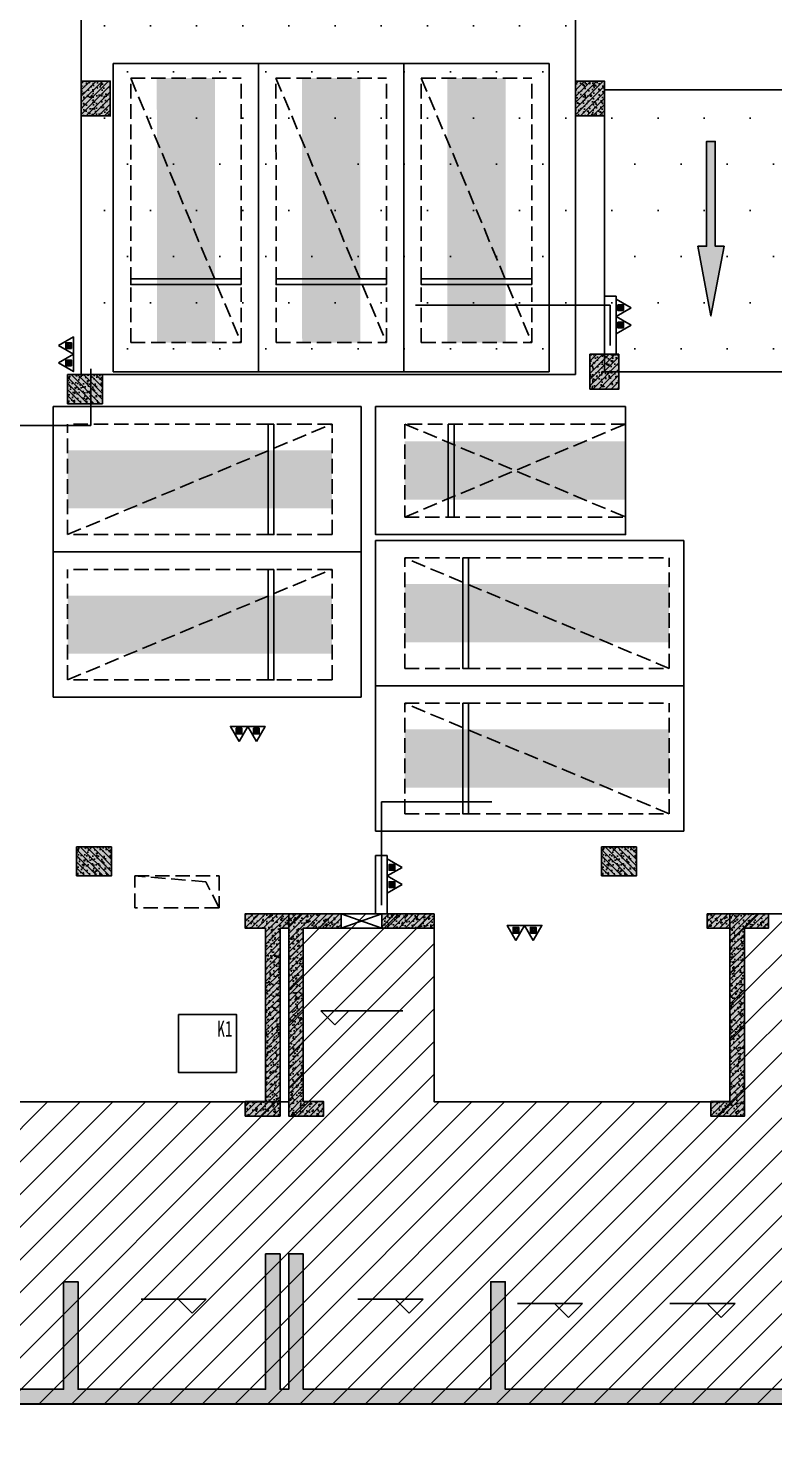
# Model space of a CAD drawing. Extents: x -1338203 to 1886333, y -783476 to 1038610.
# Drawn here: x 601548 to 614366, y 235343 to 259803 of the extents above; entities that cross this region are included whole.
import ezdxf

# ---------------------------------------------------------------- set-up
doc = ezdxf.new("R2010")
doc.units = 0
doc.header["$LTSCALE"] = 1000
doc.header["$MEASUREMENT"] = 0
doc.linetypes.add('A-001-平面B2$0$__DASH', pattern=[0.35, 0.25, -0.1])
doc.linetypes.add('DASH', pattern=[0.35, 0.25, -0.1])
for name, color, linetype in [('$0$0A-O-HOLE', 52, 'Continuous'), ('0A-P-PKNG-LINE', 9, 'Continuous'), ('A-001-平面参照B1$0$0A-ELEV-PATT', 8, 'Continuous'), ('A-001-平面参照B1$0$AUDIT_D_220531184525-2', 40, 'Continuous'), ('A-001-车位参照B1$0$A-001-车位参照B1$0$0A-P-PKNG-CAR(A)', 43, 'Continuous'), ('A-001-车位参照B1$0$A-001-车位参照B1$0$0A-P-PKNG-CAR(B)', 21, 'Continuous'), ('A-16-平面B1改$0$A-16-平面B1$0$0A-A-SYMB-ELEV', 150, 'Continuous'), ('p-a-mini', 150, 'Continuous'), ('p-a-regular', 5, 'Continuous'), ('S-16-柱墙B1_1$0$0S-CW-HATCH', 251, 'Continuous'), ('S-16-柱墙B1_1$0$0S-CW-HATCH-UP', 251, 'Continuous'), ('S-16-柱墙B1_1$0$0S-CW-LINE', 72, 'Continuous'), ('S-16-柱墙B1_1$0$0S-S-HOLE', 55, 'Continuous'), ('S001地下一墙柱$0$S001地下一墙柱$0$0S-CC-LINE', 52, 'Continuous'), ('S001地下一墙柱$0$S001地下一墙柱$0$0S-CW-HATCH', 251, 'Continuous'), ('S001地下一墙柱$0$S001地下一墙柱$0$0S-CW-HATCH-UP', 251, 'Continuous'), ('可见线', 7, 'Continuous'), ('地面指向箭头', 7, 'Continuous'), ('负一层消火栓$0$0P-ACC-FH', 7, 'Continuous'), ('负一层消火栓$0$0P-DIM-FH', 3, 'Continuous'), ('负一层消火栓$0$0P-EQUIP-FH', 7, 'Continuous')]:
    doc.layers.add(name, color=color, linetype=linetype)
doc.styles.add('仿宋_GB2312', font='simfang.ttf', dxfattribs={"width": 0.7, "height": 4})
pattern_1 = [(0, (-766365.4, -306889.1), (396.875, 793.75), [0, -793.75])]
pattern_2 = [(45, (0, 0), (-53.03301, 53.03301), []), (50, (0, 0), (215.17805, -18.82564), [22.5, -247.5]), (355, (0, 0), (-41.6254, 225.6576), [18, -198]), (100.4514, (17.93, -1.57), (173.5528, 206.8319), [19.1221, -210.3426]), (46.1842, (0, 60), (320.1723, -49.6557), [33.75, -371.25]), (96.6356, (26.68, 55.86), (280.3988, 292.2354), [28.683, -315.514]), (351.1842, (0, 60), (280.3986, 292.2356), [27, -297]), (21, (30, 45), (179.0721, -120.7857), [22.5, -247.5]), (326, (30, 45), (72.9946, 217.545), [18, -198]), (71.4514, (44.92, 34.93), (252.0668, 96.75915), [19.1221, -210.3426]), (37.5, (0, 0), (3.64796, 99.86816), [0, -195.6, 0, -201, 0, -198.75]), (7.5, (0, 0), (78.92086, 118.32351), [0, -114.6, 0, -191.1, 0, -75.75]), (327.5, (-66.9, 0), (160.14673, -6.76646), [0, -75, 0, -234, 0, -310.5]), (317.5, (-96.9, 0), (174.95585, 30.0315), [0, -97.5, 0, -155.4, 0, -220.5])]

# ---------------------------------------------------------------- blocks, each defined once
blk = doc.blocks.new('A-001-平面参照B1')
at = {"layer": 'A-001-平面参照B1$0$0A-ELEV-PATT'}
h = blk.add_hatch(dxfattribs=at)
h.set_pattern_fill('DOTS', color=256, scale=500)
h.set_pattern_definition(pattern_1)
h.paths.add_polyline_path([(-155409, -53040), (-163909, -53040), (-163909, -36887), (-155409, -36887)])
h = blk.add_hatch(dxfattribs=at)
h.set_pattern_fill('DOTS', color=256, scale=500)
h.set_pattern_definition(pattern_1)
h.paths.add_polyline_path([(-154909, -48140), (-148909, -48140), (-148909, -52990), (-154909, -52990)])
at = {"layer": 'A-001-平面参照B1$0$AUDIT_D_220531184525-2', "ltscale": 0.002}
for points in [[(-155409, -53040), (-163909, -53040), (-163909, -36887), (-155409, -36887)], [(-154909, -48140), (-148909, -48140), (-148909, -52990), (-154909, -52990)]]:
    blk.add_lwpolyline(points, close=True, dxfattribs=at)
blk = doc.blocks.new('A$C2C814229')
at = {"layer": '$0$0A-O-HOLE', "linetype": 'DASH'}
blk.add_lwpolyline([(-162989, -61663), (-161539, -61663), (-161539, -62213), (-162989, -62213)], close=True, dxfattribs=at)
blk.add_lwpolyline([(-161539, -62213), (-161764, -61764), (-162989, -61663)], dxfattribs=at)
blk = doc.blocks.new('S-16-柱墙B1_1')
at = {"layer": 'S-16-柱墙B1_1$0$0S-CW-HATCH'}
h = blk.add_hatch(color=256, dxfattribs=at)
h.dxf.hatch_style = 1
h.paths.add_polyline_path([(-4260, -3160), (-4510, -3160), (-4510, -4990), (-4840, -4990), (-4840, -5240), (-4260, -5240)], flags=17)
h.paths.add_polyline_path([(-12100, -8240), (-11850, -8240), (-11850, -9040), (-12100, -9040), (-12100, -10190), (-1390, -10190), (-1390, -10990), (4990, -10990), (4990, -10190), (26560, -10190), (26560, -10990), (32940, -10990), (32940, -10190), (43650, -10190), (43650, -1760), (36450, -1760), (35810, -1760), (35810, -5240), (36390, -5240), (36390, -4990), (36060, -4990), (36060, -2010), (36450, -2010), (43400, -2010), (43400, -4990), (43050, -4990), (43050, -5240), (43400, -5240), (43400, -9940), (40175, -9940), (40175, -8090), (39925, -8090), (39925, -9940), (32940, -9940), (32940, -6460), (32690, -6460), (32690, -10740), (26810, -10740), (26810, -6460), (26560, -6460), (26560, -9940), (19575, -9940), (19575, -8090), (19325, -8090), (19325, -9940), (16100, -9940), (16100, -7610), (15850, -7610), (15850, -9940), (15700, -9940), (15700, -7610), (15450, -7610), (15450, -9940), (12225, -9940), (12225, -8090), (11975, -8090), (11975, -9940), (4990, -9940), (4990, -6460), (4740, -6460), (4740, -10740), (-1140, -10740), (-1140, -6460), (-1390, -6460), (-1390, -9940), (-8375, -9940), (-8375, -8090), (-8625, -8090), (-8625, -9940), (-11850, -9940), (-11850, -5240), (-11500, -5240), (-11500, -4990), (-11850, -4990), (-11850, -3560), (-12100, -3560)])
h.paths.add_polyline_path([(-10500, -1760), (-10500, -2010), (-4510, -2010), (-4510, -2360), (-4260, -2360), (-4260, -1760)], flags=17)
h.paths.add_polyline_path([(-11300, -2010), (-11300, -1760), (-12100, -1760), (-12100, -2560), (-11850, -2560), (-11850, -2010)], flags=17)
h = blk.add_hatch(color=256, dxfattribs=at)
h.dxf.hatch_style = 1
h.paths.add_polyline_path([(17450, -1760), (17450, -2010), (16750, -2010), (16750, -1760), (15100, -1760), (15100, -2010), (15450, -2010), (15450, -4990), (15100, -4990), (15100, -5240), (15700, -5240), (15700, -2010), (15850, -2010), (15850, -5240), (16450, -5240), (16450, -4990), (16100, -4990), (16100, -2010), (18350, -2010), (18350, -1760)])
h = blk.add_hatch(color=256, dxfattribs=at)
h.dxf.hatch_style = 1
h.paths.add_polyline_path([(23050, -1760), (23690, -1760), (24100, -1760), (24100, -2010), (23690, -2010), (23690, -5240), (23110, -5240), (23110, -4990), (23440, -4990), (23440, -2010), (23050, -2010)])
at = {"layer": 'S-16-柱墙B1_1$0$0S-CW-HATCH-UP'}
h = blk.add_hatch(dxfattribs=at)
h.set_pattern_fill('钢筋混凝土', color=256, scale=30)
h.set_pattern_definition(pattern_2)
h.paths.add_polyline_path([(-4260, -3160), (-4510, -3160), (-4510, -4990), (-4840, -4990), (-4840, -5240), (-4260, -5240)], flags=17)
h.paths.add_polyline_path([(-12100, -8240), (-11850, -8240), (-11850, -9040), (-12100, -9040), (-12100, -10190), (-1390, -10190), (-1390, -10990), (4990, -10990), (4990, -10190), (26560, -10190), (26560, -10990), (32940, -10990), (32940, -10190), (43650, -10190), (43650, -1760), (36450, -1760), (35810, -1760), (35810, -5240), (36390, -5240), (36390, -4990), (36060, -4990), (36060, -2010), (36450, -2010), (43400, -2010), (43400, -4990), (43050, -4990), (43050, -5240), (43400, -5240), (43400, -9940), (40175, -9940), (40175, -8090), (39925, -8090), (39925, -9940), (32940, -9940), (32940, -6460), (32690, -6460), (32690, -10740), (26810, -10740), (26810, -6460), (26560, -6460), (26560, -9940), (19575, -9940), (19575, -8090), (19325, -8090), (19325, -9940), (16100, -9940), (16100, -7610), (15850, -7610), (15850, -9940), (15700, -9940), (15700, -7610), (15450, -7610), (15450, -9940), (12225, -9940), (12225, -8090), (11975, -8090), (11975, -9940), (4990, -9940), (4990, -6460), (4740, -6460), (4740, -10740), (-1140, -10740), (-1140, -6460), (-1390, -6460), (-1390, -9940), (-8375, -9940), (-8375, -8090), (-8625, -8090), (-8625, -9940), (-11850, -9940), (-11850, -5240), (-11500, -5240), (-11500, -4990), (-11850, -4990), (-11850, -3560), (-12100, -3560)])
h.paths.add_polyline_path([(-11300, -2010), (-11300, -1760), (-12100, -1760), (-12100, -2560), (-11850, -2560), (-11850, -2010)], flags=17)
h.paths.add_polyline_path([(-10500, -1760), (-10500, -2010), (-4510, -2010), (-4510, -2360), (-4260, -2360), (-4260, -1760)], flags=17)
h = blk.add_hatch(dxfattribs=at)
h.set_pattern_fill('钢筋混凝土', color=256, scale=30)
h.set_pattern_definition(pattern_2)
h.paths.add_polyline_path([(17450, -1760), (17450, -2010), (16750, -2010), (16750, -1760), (15100, -1760), (15100, -2010), (15450, -2010), (15450, -4990), (15100, -4990), (15100, -5240), (15700, -5240), (15700, -2010), (15850, -2010), (15850, -5240), (16450, -5240), (16450, -4990), (16100, -4990), (16100, -2010), (18350, -2010), (18350, -1760)])
h = blk.add_hatch(dxfattribs=at)
h.set_pattern_fill('钢筋混凝土', color=256, scale=30)
h.set_pattern_definition(pattern_2)
h.paths.add_polyline_path([(23050, -1760), (23690, -1760), (24100, -1760), (24100, -2010), (23690, -2010), (23690, -5240), (23110, -5240), (23110, -4990), (23440, -4990), (23440, -2010), (23050, -2010)])
at = {"layer": 'S-16-柱墙B1_1$0$0S-CW-LINE', "flags": 128}
for points in [[(26560, -9940), (19575, -9940), (19575, -8090), (19325, -8090), (19325, -9940), (16100, -9940), (16100, -7610), (15850, -7610), (15850, -9940), (15700, -9940), (15700, -7610), (15450, -7610), (15450, -9940), (12225, -9940), (12225, -8090), (11975, -8090), (11975, -9940), (4990, -9940)], [(4990, -10190), (26560, -10190)]]:
    blk.add_lwpolyline(points, dxfattribs=at)
at = {"layer": 'S-16-柱墙B1_1$0$0S-CW-LINE'}
for points in [[(18350, -1760), (18350, -2010), (16100, -2010), (16100, -4990), (16450, -4990), (16450, -5240), (15850, -5240), (15850, -2010), (15700, -2010), (15700, -5240), (15100, -5240), (15100, -4990), (15450, -4990), (15450, -2010), (15100, -2010), (15100, -1760)], [(23050, -1760), (23690, -1760), (24100, -1760), (24100, -2010), (23690, -2010), (23690, -5240), (23110, -5240), (23110, -4990), (23440, -4990), (23440, -2010), (23050, -2010)]]:
    blk.add_lwpolyline(points, close=True, dxfattribs=at)
at = {"layer": 'S-16-柱墙B1_1$0$0S-S-HOLE', "elevation": 100}
blk.add_lwpolyline([(16750, -1760), (17450, -1760), (17450, -2010), (16750, -2010)], close=True, dxfattribs=at)
at = {"layer": 'S-16-柱墙B1_1$0$0S-S-HOLE', "elevation": 100, "flags": 128}
for points in [[(16750, -1760), (17450, -2010)], [(17450, -1760), (16750, -2010)]]:
    blk.add_lwpolyline(points, dxfattribs=at)
blk = doc.blocks.new('S001地下一墙柱')
at = {"layer": 'S001地下一墙柱$0$S001地下一墙柱$0$0S-CW-HATCH'}
h = blk.add_hatch(color=256, dxfattribs=at)
h.dxf.hatch_style = 1
h.paths.add_polyline_path([(-163909, -48590), (-163409, -48590), (-163409, -47990), (-163909, -47990)])
h = blk.add_hatch(color=256, dxfattribs=at)
h.dxf.hatch_style = 1
h.paths.add_polyline_path([(-154909, -48590), (-155409, -48590), (-155409, -47990), (-154909, -47990)])
h = blk.add_hatch(color=256, dxfattribs=at)
h.dxf.hatch_style = 1
h.paths.add_polyline_path([(-154659, -52690), (-155159, -52690), (-155159, -53290), (-154659, -53290)])
h = blk.add_hatch(color=256, dxfattribs=at)
h.dxf.hatch_style = 1
h.paths.add_polyline_path([(-164145, -53540), (-164145, -53040), (-163545, -53040), (-163545, -53540)])
h = blk.add_hatch(color=256, dxfattribs=at)
h.dxf.hatch_style = 1
h.paths.add_polyline_path([(-163989, -61663), (-163989, -61163), (-163389, -61163), (-163389, -61663)])
h = blk.add_hatch(color=256, dxfattribs=at)
h.dxf.hatch_style = 1
h.paths.add_polyline_path([(-154959, -61663), (-154959, -61163), (-154359, -61163), (-154359, -61663)])
at = {"layer": 'S001地下一墙柱$0$S001地下一墙柱$0$0S-CW-HATCH-UP'}
h = blk.add_hatch(dxfattribs=at)
h.set_pattern_fill('钢筋混凝土', color=256, scale=30, angle=-180)
h.set_pattern_definition([(225, (-196219.53, -57541.825), (53.03301, -53.03301), []), (230, (-196219.53, -57541.83), (-215.1781, 18.8256), [22.5, -247.5]), (175, (-196219.53, -57541.83), (41.6254, -225.6576), [18, -198]), (280.4514, (-196237.46, -57540.26), (-173.5528, -206.8319), [19.122, -210.3426]), (226.1842, (-196219.53, -57601.83), (-320.1723, 49.6557), [33.75, -371.25]), (276.6356, (-196246.2, -57597.7), (-280.3988, -292.2354), [28.683, -315.514]), (171.1842, (-196219.53, -57601.83), (-280.3986, -292.2356), [27, -297]), (201, (-196249.53, -57586.83), (-179.0721, 120.7857), [22.5, -247.5]), (146, (-196249.53, -57586.83), (-72.9946, -217.545), [18, -198]), (251.4514, (-196264.45, -57576.76), (-252.0668, -96.7591), [19.122, -210.3426]), (217.5, (-196219.53, -57541.825), (-3.64796, -99.86816), [0, -195.6, 0, -201, 0, -198.75]), (187.5, (-196219.53, -57541.83), (-78.92086, -118.3235), [0, -114.6, 0, -191.1, 0, -75.75]), (147.5, (-196152.63, -57541.825), (-160.14673, 6.76646), [0, -75, 0, -234, 0, -310.5]), (137.5, (-196122.63, -57541.83), (-174.95585, -30.0315), [0, -97.5, 0, -155.4, 0, -220.5])])
h.paths.add_polyline_path([(-163909, -48590), (-163409, -48590), (-163409, -47990), (-163909, -47990)])
h = blk.add_hatch(dxfattribs=at)
h.set_pattern_fill('钢筋混凝土', color=256, scale=30, angle=-180)
h.set_pattern_definition([(225, (-198319.385, -57541.825), (53.03301, -53.03301), []), (230, (-198319.38, -57541.83), (-215.17805, 18.82564), [22.5, -247.5]), (175, (-198319.38, -57541.83), (41.6254, -225.6576), [18, -198]), (280.4514, (-198337.32, -57540.26), (-173.5528, -206.8319), [19.1221, -210.3426]), (226.1842, (-198319.38, -57601.83), (-320.1723, 49.6557), [33.75, -371.25]), (276.6356, (-198346.07, -57597.7), (-280.3988, -292.2354), [28.683, -315.514]), (171.1842, (-198319.4, -57601.83), (-280.3986, -292.2356), [27, -297]), (201, (-198349.38, -57586.83), (-179.0721, 120.7857), [22.5, -247.5]), (146, (-198349.38, -57586.83), (-72.9946, -217.545), [18, -198]), (251.4514, (-198364.3, -57576.76), (-252.0668, -96.75915), [19.1221, -210.3426]), (217.5, (-198319.385, -57541.825), (-3.64796, -99.86816), [0, -195.6, 0, -201, 0, -198.75]), (187.5, (-198319.38, -57541.83), (-78.92086, -118.32351), [0, -114.6, 0, -191.1, 0, -75.75]), (147.5, (-198252.485, -57541.825), (-160.14673, 6.76646), [0, -75, 0, -234, 0, -310.5]), (137.5, (-198222.48, -57541.83), (-174.95585, -30.0315), [0, -97.5, 0, -155.4, 0, -220.5])])
h.paths.add_polyline_path([(-154909, -48590), (-155409, -48590), (-155409, -47990), (-154909, -47990)])
h = blk.add_hatch(dxfattribs=at)
h.set_pattern_fill('钢筋混凝土', color=256, scale=30)
h.set_pattern_definition([(45, (-122348.065, -60088.1), (-53.033, 53.03302), []), (50, (-122348.07, -60088.1), (215.17805, -18.8257), [22.5, -247.5]), (355, (-122348.07, -60088.1), (-41.6254, 225.6576), [18, -198]), (100.4514, (-122330.13, -60089.67), (173.5529, 206.8318), [19.122, -210.3426]), (46.1842, (-122348.07, -60028.1), (320.1723, -49.6558), [33.75, -371.25]), (96.6356, (-122321.38, -60032.24), (280.399, 292.2353), [28.683, -315.514]), (351.1842, (-122348.07, -60028.1), (280.3986, 292.2355), [27, -297]), (21, (-122318.07, -60043.1), (179.0721, -120.7857), [22.5, -247.5]), (326, (-122318.07, -60043.1), (72.9946, 217.545), [18, -198]), (71.4514, (-122303.14, -60053.17), (252.0668, 96.7591), [19.122, -210.3426]), (37.5, (-122348.065, -60088.1), (3.64798, 99.86816), [0, -195.6, 0, -201, 0, -198.75]), (7.5, (-122348.07, -60088.1), (78.9209, 118.3235), [0, -114.6, 0, -191.1, 0, -75.75]), (327.5, (-122414.965, -60088.1), (160.14673, -6.7665), [0, -75, 0, -234, 0, -310.5]), (317.5, (-122444.97, -60088.1), (174.95586, 30.03146), [0, -97.5, 0, -155.4, 0, -220.5])])
h.paths.add_polyline_path([(-154659, -52690), (-155159, -52690), (-155159, -53290), (-154659, -53290)])
h = blk.add_hatch(dxfattribs=at)
h.set_pattern_fill('钢筋混凝土', color=256, scale=30, angle=-90)
h.set_pattern_definition([(315, (-177543.06, -85850.89), (53.03301, 53.03301), []), (320, (-177543.06, -85850.9), (-18.8256, -215.17805), [22.5, -247.5]), (265, (-177543.06, -85850.9), (225.6576, 41.6254), [18, -198]), (10.4514, (-177544.63, -85868.83), (206.8319, -173.5528), [19.122, -210.3426]), (316.1842, (-177483.06, -85850.9), (-49.6557, -320.1723), [33.75, -371.25]), (6.6356, (-177487.2, -85877.57), (292.2354, -280.3988), [28.683, -315.514]), (261.1842, (-177483.06, -85850.9), (292.2356, -280.3986), [27, -297]), (291, (-177498.06, -85880.9), (-120.7857, -179.0721), [22.5, -247.5]), (236, (-177498.06, -85880.9), (217.545, -72.9946), [18, -198]), (341.4514, (-177508.13, -85895.82), (96.7591, -252.0668), [19.122, -210.3426]), (307.5, (-177543.06, -85850.89), (99.86816, -3.64796), [0, -195.6, 0, -201, 0, -198.75]), (277.5, (-177543.06, -85850.89), (118.3235, -78.92086), [0, -114.6, 0, -191.1, 0, -75.75]), (237.5, (-177543.06, -85783.99), (-6.76646, -160.14673), [0, -75, 0, -234, 0, -310.5]), (227.5, (-177543.06, -85754), (30.0315, -174.95585), [0, -97.5, 0, -155.4, 0, -220.5])])
h.paths.add_polyline_path([(-164145, -53540), (-164145, -53040), (-163545, -53040), (-163545, -53540)])
h = blk.add_hatch(dxfattribs=at)
h.set_pattern_fill('钢筋混凝土', color=256, scale=30, angle=-90)
h.set_pattern_definition([(315, (-177386.91, -93974.22), (53.03301, 53.03301), []), (320, (-177386.91, -93974.22), (-18.8256, -215.17805), [22.5, -247.5]), (265, (-177386.9, -93974.22), (225.6576, 41.6254), [18, -198]), (10.4514, (-177388.48, -93992.15), (206.8319, -173.5528), [19.122, -210.3426]), (316.1842, (-177326.9, -93974.22), (-49.6557, -320.1723), [33.75, -371.25]), (6.6356, (-177331.05, -94000.9), (292.2354, -280.3988), [28.683, -315.514]), (261.1842, (-177326.9, -93974.22), (292.2356, -280.3986), [27, -297]), (291, (-177341.91, -94004.22), (-120.7857, -179.0721), [22.5, -247.5]), (236, (-177341.9, -94004.22), (217.545, -72.9946), [18, -198]), (341.4514, (-177351.97, -94019.14), (96.7591, -252.0668), [19.122, -210.3426]), (307.5, (-177386.91, -93974.22), (99.86816, -3.64796), [0, -195.6, 0, -201, 0, -198.75]), (277.5, (-177386.91, -93974.22), (118.3235, -78.92086), [0, -114.6, 0, -191.1, 0, -75.75]), (237.5, (-177386.91, -93907.32), (-6.76646, -160.14673), [0, -75, 0, -234, 0, -310.5]), (227.5, (-177386.91, -93877.32), (30.0315, -174.95585), [0, -97.5, 0, -155.4, 0, -220.5])])
h.paths.add_polyline_path([(-163989, -61663), (-163989, -61163), (-163389, -61163), (-163389, -61663)])
h = blk.add_hatch(dxfattribs=at)
h.set_pattern_fill('钢筋混凝土', color=256, scale=30, angle=-90)
h.set_pattern_definition([(315, (-168356.9, -93974.22), (53.03301, 53.03301), []), (320, (-168356.9, -93974.22), (-18.8256, -215.17805), [22.5, -247.5]), (265, (-168356.9, -93974.22), (225.6576, 41.6254), [18, -198]), (10.4514, (-168358.47, -93992.15), (206.8319, -173.5528), [19.122, -210.3426]), (316.1842, (-168296.9, -93974.22), (-49.6557, -320.1723), [33.75, -371.25]), (6.6356, (-168301.04, -94000.9), (292.2354, -280.3988), [28.683, -315.514]), (261.1842, (-168296.9, -93974.22), (292.2356, -280.3986), [27, -297]), (291, (-168311.9, -94004.22), (-120.7857, -179.0721), [22.5, -247.5]), (236, (-168311.9, -94004.22), (217.545, -72.9946), [18, -198]), (341.4514, (-168321.97, -94019.14), (96.7591, -252.0668), [19.122, -210.3426]), (307.5, (-168356.9, -93974.22), (99.86816, -3.64796), [0, -195.6, 0, -201, 0, -198.75]), (277.5, (-168356.9, -93974.22), (118.3235, -78.92086), [0, -114.6, 0, -191.1, 0, -75.75]), (237.5, (-168356.9, -93907.32), (-6.76646, -160.14673), [0, -75, 0, -234, 0, -310.5]), (227.5, (-168356.9, -93877.32), (30.0315, -174.95585), [0, -97.5, 0, -155.4, 0, -220.5])])
h.paths.add_polyline_path([(-154959, -61663), (-154959, -61163), (-154359, -61163), (-154359, -61663)])
at = {"layer": 'S001地下一墙柱$0$S001地下一墙柱$0$0S-CC-LINE'}
for points in [[(-163909, -48590), (-163409, -48590), (-163409, -47990), (-163909, -47990)], [(-154909, -48590), (-155409, -48590), (-155409, -47990), (-154909, -47990)], [(-154659, -52690), (-155159, -52690), (-155159, -53290), (-154659, -53290)], [(-164145, -53540), (-164145, -53040), (-163545, -53040), (-163545, -53540)], [(-163989, -61663), (-163989, -61163), (-163389, -61163), (-163389, -61663)], [(-154959, -61663), (-154959, -61163), (-154359, -61163), (-154359, -61663)]]:
    blk.add_lwpolyline(points, close=True, dxfattribs=at)
at = {"ltscale": 0.002}
blk.add_blockref('S-16-柱墙B1_1', (-176189, -60553), dxfattribs=at)
blk = doc.blocks.new('负一层消火栓$0$$TwtSys$00000546')
h = blk.add_hatch()
h.set_pattern_fill('ANSI31', color=256, scale=200, style=0)
h.set_pattern_definition([(45, (-38543.802, -6670.83), (-17.67767, 17.67767), [])])
h.paths.add_polyline_path([(-65, 174), (65, 174), (65, 44), (-65, 44)])
for points in [[(0, 344), (-198, 0), (198, 0)], [(-65, 174), (65, 174), (65, 44), (-65, 44)]]:
    blk.add_lwpolyline(points, close=True)
blk = doc.blocks.new('负一层消火栓')
at = {"layer": '负一层消火栓$0$0P-ACC-FH'}
for points in [[(-154709, -51690), (-154909, -51690), (-154909, -52690), (-154709, -52690)], [(-158645, -61314), (-158845, -61314), (-158845, -62313), (-158645, -62313)]]:
    blk.add_lwpolyline(points, close=True, dxfattribs=at)
at = {"layer": '负一层消火栓$0$0P-DIM-FH'}
for p, q in [((-154809, -51844, 800), (-158156, -51844, 800)), ((-154809, -52540, 800), (-154809, -51844, 800)), ((-163745, -52940, 0), (-163745, -53914, 0)), ((-163745, -53914, 0), (-165983, -53914, 0)), ((-158745, -62164), (-158745, -60390)), ((-158745, -60390), (-156847, -60390))]:
    blk.add_line(p, q, dxfattribs=at)
at = {"layer": '负一层消火栓$0$0P-EQUIP-FH'}
for p, xscale, yscale, zscale, rotation in [((-154709, -51891, 800), -0.75, 0.75, 0.75, 270), ((-154709, -52189, 800), -0.75, 0.75, 0.75, 270), ((-164045, -52541, 800), 0.7500000000000011, 0.7500000000000011, 0.7500000000000011, 90), ((-164045, -52839, 800), 0.7500000000000011, 0.7500000000000011, 0.7500000000000011, 90), ((-161193, -59090), -0.75, 0.75, 0.75, 180), ((-160895, -59090), -0.75, 0.75, 0.75, 180), ((-158645, -61515, 800), -0.75, 0.75, 0.75, 270), ((-158645, -61812, 800), -0.75, 0.75, 0.75, 270), ((-156431, -62514), -0.75, 0.75, 0.75, 180), ((-156133, -62514), -0.75, 0.75, 0.75, 180)]:
    blk.add_blockref('负一层消火栓$0$$TwtSys$00000546', p, dxfattribs=dict(at, xscale=xscale, yscale=yscale, zscale=zscale, rotation=rotation))
blk = doc.blocks.new('直行')
at = {"layer": '地面指向箭头'}
blk.add_hatch(color=251, dxfattribs=at).paths.add_polyline_path([(-29241, 4059962), (-29466, 4058762), (-29316, 4058762), (-29316, 4056961), (-29166, 4056961), (-29166, 4058762), (-29016, 4058762)])
at = {"layer": '地面指向箭头', "color": 251}
blk.add_lwpolyline([(-29316, 4058762), (-29316, 4056961), (-29316, 4058762), (-29316, 4058762), (-29466, 4058762), (-29241, 4059962), (-29016, 4058762), (-29166, 4058762), (-29166, 4056961), (-29316, 4056961), (-29316, 4056961)], dxfattribs=at)
blk = doc.blocks.new('A$C9cb663f1')
at = {"layer": '地面指向箭头', "color": 251, "rotation": 180}
blk.add_blockref('直行', (171402, 3953059), dxfattribs=at)
blk = doc.blocks.new('JSK')
at = {"layer": '可见线', "color": 1, "elevation": -83150}
blk.add_lwpolyline([(46796, -51934), (47796, -51934), (47796, -52934), (46796, -52934)], close=True, dxfattribs=at)
at = {"layer": '可见线', "color": 1, "style": '仿宋_GB2312', "width": 0.7}
blk.add_text('K1', height=275.7, dxfattribs=at).set_placement((47466, -52320, -83150))
blk = doc.blocks.new('A-001-车位参照B1$0$A-001-车位参照B1$0$A-001-车位参照B1$0$ddd')
for p, q in [((0, 2500), (5300, 2500)), ((0, 2500), (0, 0)), ((5300, 2500), (5300, 0)), ((0, 0), (5300, 0))]:
    blk.add_line(p, q)
at = {"linetype": 'A-001-平面B2$0$__DASH'}
for p, q in [((500, 2200), (500, 300)), ((500, 2200), (5050, 2200)), ((5050, 2200), (5050, 300)), ((500, 300), (5050, 300))]:
    blk.add_line(p, q, dxfattribs=at)
blk.add_lwpolyline([(5050, 2200), (500, 300)], dxfattribs=at)
blk.add_lwpolyline([(1500, 300), (1500, 2200), (1600, 2200), (1600, 300)], close=True)
at = {"layer": 'p-a-regular', "ltscale": 0.002, "const_width": 1000}
blk.add_lwpolyline([(500, 1250), (5050, 1250)], dxfattribs=at)
blk = doc.blocks.new('A-001-车位参照B1$0$A-001-车位参照B1$0$A-001-车位参照B1$0$A$C43AE5A3B')
at = {"color": 241}
blk.add_lwpolyline([(2500, 0), (2500, 4300), (300, 4300), (300, 0)], close=True, dxfattribs=at)
at = {"color": 241, "linetype": 'DASH'}
for points in [[(2200, 0), (2200, 3800), (600, 3800), (600, 0), (2200, 0)], [(600, 3800), (2200, 0)], [(2200, 3800), (600, 0)]]:
    blk.add_lwpolyline(points, dxfattribs=at)
at = {"color": 241}
blk.add_lwpolyline([(2200, 3050), (600, 3050), (600, 2950), (2200, 2950), (2200, 3050)], dxfattribs=at)
at = {"layer": 'p-a-mini', "ltscale": 0.002, "const_width": 1000}
blk.add_lwpolyline([(1400, 0), (1400, 3800)], dxfattribs=at)
blk = doc.blocks.new('A-16-平面B1改')
at = {"layer": 'A-16-平面B1改$0$A-16-平面B1$0$0A-A-SYMB-ELEV'}
for p, q in [((16641, -3671), (16401, -3431)), ((16401, -3431), (17811, -3431)), ((16641, -3671), (16881, -3431)), ((14429, -8391), (13309, -8391)), ((14189, -8631), (13949, -8391)), ((14189, -8631), (14429, -8391)), ((18159, -8391), (17039, -8391)), ((17919, -8631), (17679, -8391)), ((17919, -8631), (18159, -8391)), ((20904, -8463), (19784, -8463)), ((20664, -8703), (20424, -8463)), ((20664, -8703), (20904, -8463)), ((23527, -8463), (22407, -8463)), ((23287, -8703), (23047, -8463)), ((23287, -8703), (23527, -8463))]:
    blk.add_line(p, q, dxfattribs=at)

msp = doc.modelspace()

# ---------------------------------------------------------------- block references
at = {"ltscale": 0.002}
msp.add_blockref('A-16-平面B1改', (590176.6, 246335.6), dxfattribs=at)
at = {"layer": 'A-001-车位参照B1$0$A-001-车位参照B1$0$0A-P-PKNG-CAR(A)', "linetype": 'Continuous'}
for p, rotation in [((605506.9, 253899), 90.00272354060812), ((608006.9, 253899.1), 90.00272354060812), ((610506.9, 253899.2), 90.00272354060812), ((607270.7, 253299.1), 180.0027235406079), ((607270.7, 250799.1), 180.0027235406079)]:
    msp.add_blockref('A-001-车位参照B1$0$A-001-车位参照B1$0$A-001-车位参照B1$0$ddd', p, dxfattribs=dict(at, rotation=rotation))
at = {"layer": 'A-001-车位参照B1$0$A-001-车位参照B1$0$0A-P-PKNG-CAR(A)', "linetype": 'Continuous', "xscale": -1, "rotation": 179.9972764593919}
msp.add_blockref('A-001-车位参照B1$0$A-001-车位参照B1$0$A-001-车位参照B1$0$ddd', (607520.4, 250995.6), dxfattribs=at)
at = {"layer": 'A-001-车位参照B1$0$A-001-车位参照B1$0$0A-P-PKNG-CAR(B)', "rotation": 90}
msp.add_blockref('A-001-车位参照B1$0$A-001-车位参照B1$0$A-001-车位参照B1$0$A$C43AE5A3B', (611820.6, 250798.9), dxfattribs=at)

# ---------------------------------------------------------------- next in the draw order: hatches: boundary and pattern name
at = {"ltscale": 0.002}
h = msp.add_hatch(dxfattribs=at)
h.set_pattern_fill('ANSI31', color=8, scale=250)
h.set_pattern_definition([(45, (321361.52, 273451.7), (-280.633, 280.633), [])])
h.paths.add_polyline_path([(578076.6, 245472.5), (578076.6, 239042.5), (577176.6, 239042.5), (577176.6, 236142.5), (588786.6, 236142.5), (588786.6, 235342.5), (595166.6, 235342.5), (595166.6, 236142.5), (616736.6, 236142.5), (616736.6, 235342.5), (623116.6, 235342.5), (623116.6, 236142.5), (626716.6, 236142.5), (626716.6, 239192.5), (628566.6, 239192.5), (628566.6, 244572.5), (628566.6, 245472.5), (625986.6, 245472.5), (625986.6, 241392.5), (623666.6, 241392.5), (621866.6, 241392.5), (621866.6, 247972.5), (618566.6, 247972.5), (618566.6, 245992.5), (616186.6, 245992.5), (616186.6, 244572.5), (613616.6, 244572.5), (613616.6, 241342.5), (608527.6, 241342.5), (608526.6, 244572.5), (606027.6, 244575.4), (606026.7, 241342.5), (595716.6, 241342.5), (595716.6, 245992.5), (593336.6, 245992.5), (593336.6, 247972.5), (590016.6, 247972.5), (590016.6, 245922.5), (588236.6, 245922.5), (588236.6, 244572.5), (580126.6, 244572.5), (580126.6, 245472.5)])

# ---------------------------------------------------------------- next in the draw order: linework, layer by layer
at = {"color": 3, "flags": 128}
for points in [[(616186.6, 244572.5), (613616.6, 244572.5), (613616.6, 241342.5), (608527.6, 241342.5), (608526.6, 244572.5), (606027.6, 244575.4), (606026.7, 241342.5), (595716.6, 241342.5)], [(595166.6, 236142.5), (616736.6, 236142.5)]]:
    msp.add_lwpolyline(points, dxfattribs=at)

# ---------------------------------------------------------------- next in the draw order: block references
at = {"ltscale": 0.002}
for name, p in [('S001地下一墙柱', (766365.4, 306889.1)), ('负一层消火栓', (766365.4, 306889.1)), ('A$C9cb663f1', (412646.2, 361761.3))]:
    msp.add_blockref(name, p, dxfattribs=at)
msp.add_blockref('A-001-平面参照B1', (766365.4, 306889.1))
at = {"layer": '0A-P-PKNG-LINE', "ltscale": 0.002}
msp.add_blockref('A$C2C814229', (766365.4, 306889.1), dxfattribs=at)
at = {"layer": '0A-P-PKNG-LINE'}
msp.add_blockref('JSK', (557330.7, 294779.4, 83150), dxfattribs=at)
at = {"layer": 'A-001-车位参照B1$0$A-001-车位参照B1$0$0A-P-PKNG-CAR(A)', "linetype": 'Continuous', "xscale": -1, "rotation": 179.9972764593919}
msp.add_blockref('A-001-车位参照B1$0$A-001-车位参照B1$0$A-001-车位参照B1$0$ddd', (607520.6, 248495.8), dxfattribs=at)

doc.saveas('drawing.dxf')
